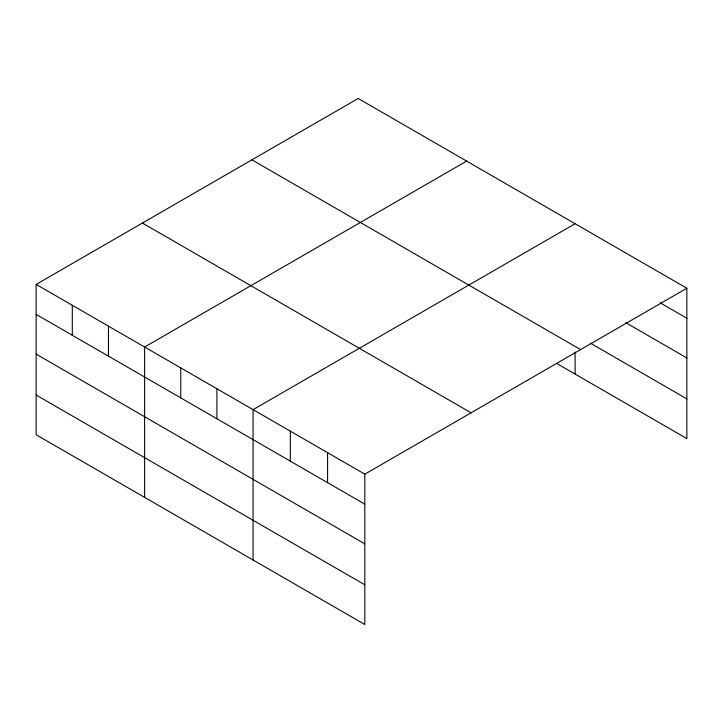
<?xml version="1.0" encoding="UTF-8"?>
<svg xmlns="http://www.w3.org/2000/svg" width="723" height="723" viewBox="0 0 723 723"><rect width="100%" height="100%" fill="white"/><g stroke="black" fill="none" stroke-linecap="round" stroke-linejoin="round"><path stroke-width="1.08" d="M364.817 543.868L364.817 474.161L36.15 284.41L36.15 434.758L364.817 624.518L364.817 543.868L36.15 354.107M36.15 284.41L358.183 98.482L686.85 288.242L686.85 438.59L556.538 363.353M466.642 161.102L144.609 347.031L144.609 497.379M575.101 223.723L253.077 409.643L253.077 560M364.817 474.161L686.85 288.242M660.108 302.783L686.85 318.219M625.72 322.657L686.85 357.948M590.384 343.172L686.85 398.87M251.911 159.837L580.578 349.598M142.422 223.055L471.089 412.806M36.15 314.388L364.817 504.148M36.15 395.038L364.817 584.79M575.101 352.011L575.101 374.071M327.573 452.661L327.573 482.639M290.321 431.152L290.321 461.138M216.918 388.775L216.918 418.753M180.768 367.899L180.768 397.885M108.459 326.154L108.459 356.132M72.3 305.278L72.3 335.264"/></g></svg>
